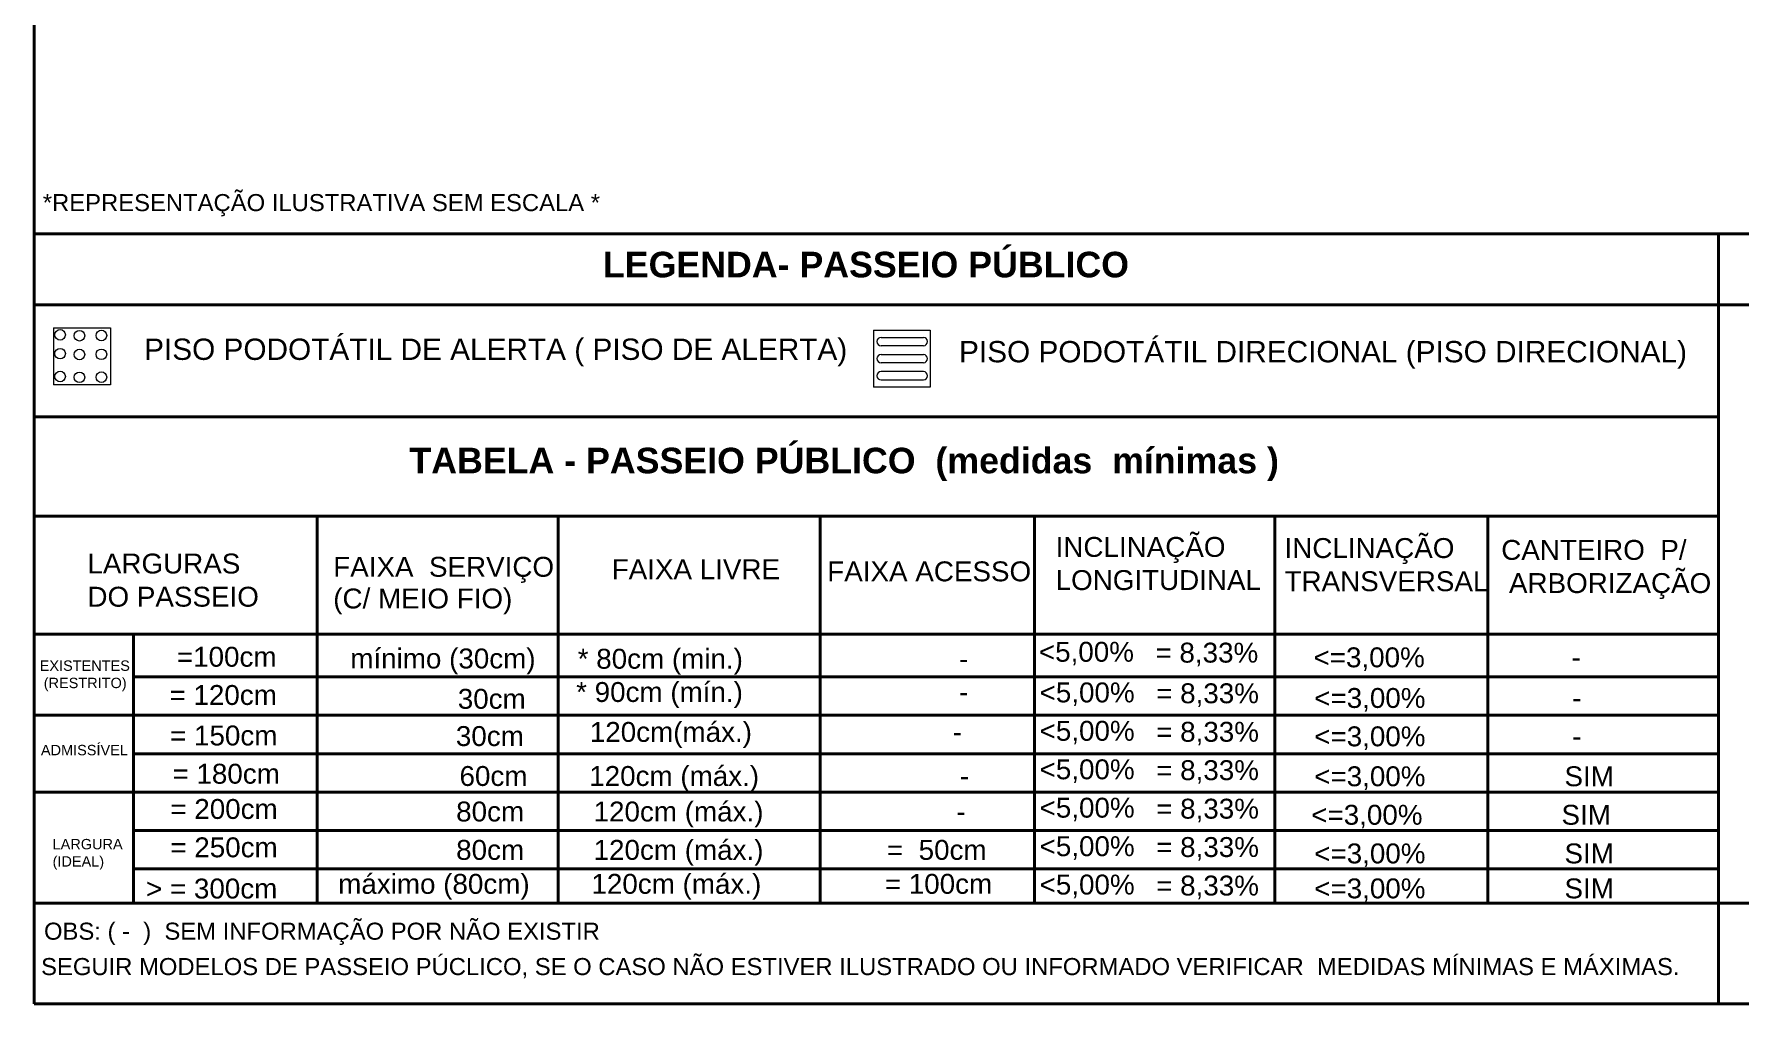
# Model space of a CAD drawing. Header units: millimetres. Extents: x 2084 to 63904, y -2368 to 2343.
# Drawn here: x 61304 to 62505, y -2368 to -1686 of the extents above; entities that cross this region are included whole.
import ezdxf

# ---------------------------------------------------------------- set-up
doc = ezdxf.new("R2010")
doc.units = ezdxf.units.MM
doc.layers.get('0').update_dxf_attribs({"color": 8})
for name, color, linetype, lineweight in [('P4', 4, 'Continuous', 40), ('PISO PODOTÁTIL-ALERTA', 1, 'Continuous', 5), ('TEXTO PADRÃO', 2, 'Continuous', 15)]:
    doc.layers.add(name, color=color, linetype=linetype, lineweight=lineweight)
doc.styles.get("Standard").update_dxf_attribs({"font": 'arial.ttf'})

# ---------------------------------------------------------------- blocks, each defined once
blk = doc.blocks.new('Piso tátil alerta')
for p, q in [((-20, 0), (0, 0)), ((-20, 0), (-20, -20)), ((0, 0), (0, -20)), ((0, -20), (-20, -20))]:
    blk.add_line(p, q)
for centre in [(-17.71, -2.43), (-10.91, -2.74), (-3.18, -2.67), (-17.71, -9.04), (-10.91, -9.34), (-3.18, -9.28), (-17.71, -17.08), (-10.91, -17.38), (-3.18, -17.32)]:
    blk.add_circle(centre, 1.86)
blk = doc.blocks.new('Piso tátil direcional')
for p, q in [((0, 0), (20, 0)), ((0, 0), (0, -20)), ((20, 0), (20, -20)), ((2.71, -2.52), (17.6, -2.52)), ((17.6, -5.44), (2.71, -5.44)), ((2.71, -8.54), (17.6, -8.54)), ((17.6, -11.46), (2.71, -11.46)), ((17.6, -14.56), (2.71, -14.56)), ((2.71, -17.48), (17.6, -17.48)), ((20, -20), (0, -20))]:
    blk.add_line(p, q)
for centre, start, end in [((2.71, -3.98), 90, 270), ((2.71, -3.98), 90, 270), ((17.6, -3.98), 270, 90), ((2.71, -10), 90, 270), ((2.71, -10), 90, 270), ((17.6, -10), 270, 90), ((2.71, -16.02), 90, 270), ((2.71, -16.02), 90, 270), ((17.6, -16.02), 270, 90)]:
    blk.add_arc(centre, 1.46, start, end)

msp = doc.modelspace()

# ---------------------------------------------------------------- linework, layer by layer
at = {"layer": 'P4'}
for p, q in [((61304.5, -2368.1), (61304.5, -388.5)), ((63904.5, -1826.2), (61304.5, -1826.2)), ((62489.9, -1826.2), (62489.9, -2368.1)), ((63665.9, -1876.2), (61304.5, -1876.2)), ((62489.9, -1954.9), (61304.5, -1954.9)), ((62489.9, -2024.9), (61304.5, -2024.9)), ((61503.8, -2024.9), (61503.8, -2297.2)), ((61673.3, -2024.9), (61673.3, -2297.2)), ((61857.7, -2024.9), (61857.7, -2297.2)), ((62177.7, -2025.6), (62177.7, -2297.8)), ((62327.5, -2025.6), (62327.5, -2297.8)), ((61304.5, -2107.9), (62489.9, -2107.9)), ((61374.5, -2297.2), (61374.5, -2107.9)), ((61374.5, -2137.9), (62489.9, -2137.9)), ((61304.5, -2164.9), (62489.9, -2164.9)), ((61374.5, -2192), (62489.9, -2192)), ((61304.5, -2219), (62489.9, -2219)), ((61374.5, -2246.1), (62489.9, -2246.1)), ((61374.5, -2273.1), (62489.9, -2273.1)), ((61304.5, -2297.2), (63902.9, -2297.2)), ((61304.5, -2368.1), (63904.5, -2368.1))]:
    msp.add_line(p, q, dxfattribs=at)
msp.add_lwpolyline([(62008.5, -2024.9), (62008.5, -2297.2)], dxfattribs=at)

# ---------------------------------------------------------------- block references
at = {"layer": 'PISO PODOTÁTIL-ALERTA', "xscale": 2, "yscale": 2, "zscale": 2}
for name, p in [('Piso tátil alerta', (61358.2, -1892.4)), ('Piso tátil direcional', (61895.1, -1894))]:
    msp.add_blockref(name, p, dxfattribs=at)

# ---------------------------------------------------------------- texts
at = {"layer": 'TEXTO PADRÃO', "attachment_point": 1}
for s, insert, char_height, width in [('\\pi-36,l48,t48;*REPRESENTAÇÃO ILUSTRATIVA SEM ESCALA *', (61298.6, -1798.2), 12, 935.566), ('{\\fArial|b1|i0|c0|p34;LEGENDA- PASSEIO PÚBLICO}', (61704.8, -1838.8), 18, 1035.388), ('PISO PODOTÁTIL DE ALERTA ( PISO DE ALERTA) ', (61381.9, -1899.9), 15, 521.63), ('PISO PODOTÁTIL DIRECIONAL (PISO DIRECIONAL) ', (61955.4, -1901.6), 15, 561.737), ('{\\fArial|b1|i0|c0|p34;TABELA - PASSEIO PÚBLICO  (medidas  mínimas )}', (61568.6, -1976.7), 18, 1035.388), ('     INCLINAÇÃO\\P     LONGITUDINAL', (61996.2, -2039.5), 14, 636.576), ('     INCLINAÇÃO\\P     TRANSVERSAL', (62157.3, -2040.3), 14, 636.576), ('          LARGURAS  \\P          DO PASSEIO', (61287.7, -2051.2), 14, 915.901), ('     CANTEIRO  P/   \\P      ARBORIZAÇÃO', (62309.8, -2041.6), 14, 636.576), ('FAIXA  SERVIÇO', (61515, -2053.5), 14, 636.576), ('     FAIXA LIVRE', (61683.8, -2055.2), 14, 636.576), ('     FAIXA ACESSO', (61835.5, -2056.7), 14, 636.576), ('(C/ MEIO FIO)', (61515, -2075.8), 14, 636.576), ('\\pi-42,l134.37522,t134.37522;=100cm ', (61312.6, -2116.8), 14, 636.576), ('            mínimo (30cm)', (61461.8, -2118), 14, 636.576), ('             * 80cm (min.)                            -                                                                                    ', (61616.4, -2118.2), 14, 636.576), ('\\pi-42,l94.86764,t94.86764; <5,00%', (61953.3, -2113.3), 14, 636.576), ('\\pi-42,l80.03688,t80.03688;= 8,33%', (62055.6, -2113.9), 14, 636.576), ('           <=3,00%                   -                         ', (62145.1, -2117.2), 14, 636.576), (' EXISTENTES\\P  (RESTRITO)', (61305.6, -2126.4), 7.3, 477.597), ('           = 120cm ', (61340, -2143.7), 14, 636.576), ('             30cm', (61532, -2146.4), 14, 636.576), ('             * 90cm (mín.)                            - \\P                          ', (61615.3, -2141.6), 14, 636.576), ('\\pi-42,l94.86764,t94.86764; <5,00%', (61953.8, -2141.9), 14, 636.576), ('\\pi-42,l80.03688,t80.03688;= 8,33%', (62056.1, -2142.5), 14, 636.576), ('           <=3,00%                   -                         ', (62145.6, -2145.8), 14, 636.576), ('           = 150cm ', (61340.4, -2172.2), 14, 636.576), ('                           30cm', (61454.6, -2172.6), 14, 636.576), ('                                                     120cm(máx.)                          -   ', (61407.6, -2169.7), 14, 636.576), ('\\pi-42,l94.86764,t94.86764; <5,00%', (61953.8, -2168.9), 14, 636.576), ('\\pi-42,l80.03688,t80.03688;= 8,33%', (62056.1, -2169.6), 14, 636.576), ('           <=3,00%                   -                         ', (62145.6, -2172.8), 14, 636.576), ('ADMISSÍVEL', (61309.3, -2185.8), 7.3, 477.597), ('\\pi-42,l94.86764,t94.86764; <5,00%', (61953.8, -2196), 14, 636.576), ('\\pi-42,l80.03688,t80.03688;= 8,33%', (62056.1, -2196.6), 14, 636.576), ('           = 180cm', (61342.1, -2199.1), 14, 636.576), ('                                   60cm        120cm (máx.)                          -   ', (61413.7, -2200.7), 14, 636.576), ('           <=3,00%                  SIM                      ', (62145.6, -2200.9), 14, 636.576), ('           = 200cm     ', (61340.6, -2223.9), 14, 636.576), ('                        80cm         120cm (máx.)                         -   ', (61471.1, -2225.7), 14, 636.576), ('\\pi-42,l94.86764,t94.86764; <5,00%', (61953.8, -2223), 14, 636.576), ('\\pi-42,l80.03688,t80.03688;= 8,33%', (62056.1, -2223.7), 14, 636.576), ('           <=3,00%                  SIM                                            ', (62143.5, -2228), 14, 636.576), ('LARGURA\\P(IDEAL)', (61317.5, -2252), 7.3, 477.597), ('           = 250cm     ', (61340.6, -2250.9), 14, 636.576), ('           = 250cm     ', (61340.6, -2250.9), 14, 636.576), ('                        80cm         120cm (máx.)                =  50cm   ', (61471.1, -2252.7), 14, 636.576), ('\\pi-42,l94.86764,t94.86764; <5,00%', (61953.8, -2250.1), 14, 636.576), ('\\pi-42,l80.03688,t80.03688;= 8,33%', (62056.1, -2250.7), 14, 636.576), ('           <=3,00%                  SIM                                            ', (62145.6, -2255.2), 14, 636.576), ('           > = 300cm', (61323.5, -2279.9), 14, 636.576), ('            máximo (80cm)        120cm (máx.)                = 100cm    ', (61453.3, -2276.6), 14, 636.576), ('\\pi-42,l94.86764,t94.86764; <5,00%', (61953.8, -2277.1), 14, 636.576), ('\\pi-42,l80.03688,t80.03688;= 8,33%', (62056.1, -2277.8), 14, 636.576), ('           <=3,00%                  SIM                                            ', (62145.6, -2279.8), 14, 636.576), (' OBS: ( -  )  SEM INFORMAÇÃO POR NÃO EXISTIR', (61306.8, -2310.9), 12, 1225.237), ('SEGUIR MODELOS DE PASSEIO PÚCLICO, SE O CASO NÃO ESTIVER ILUSTRADO OU INFORMADO VERIFICAR  MEDIDAS MÍNIMAS E MÁXIMAS.', (61309.4, -2335.8), 12, 1204.143)]:
    msp.add_mtext(s, dxfattribs=dict(at, insert=insert, char_height=char_height, width=width))

doc.saveas('drawing.dxf')
